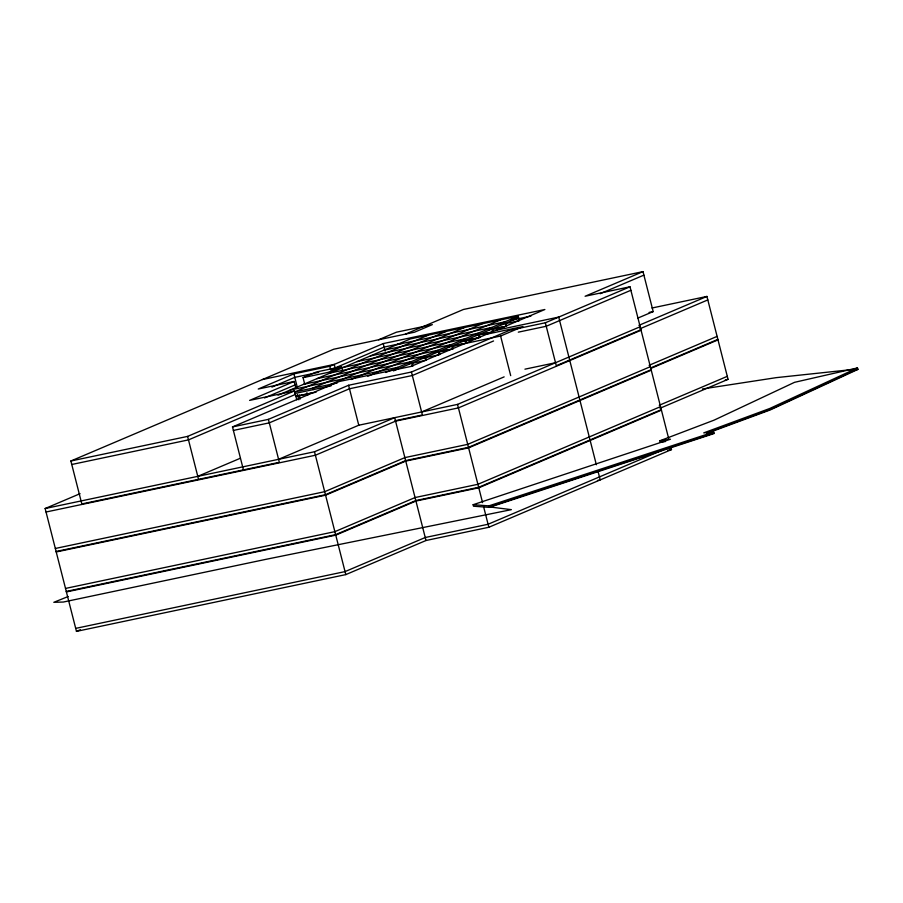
<?xml version="1.0" encoding="UTF-8"?>
<svg xmlns="http://www.w3.org/2000/svg" width="903" height="903" viewBox="0 0 903 903"><rect width="100%" height="100%" fill="white"/><g stroke="black" fill="none" stroke-linecap="round" stroke-linejoin="round"><path stroke-width="1.35" d="M708.087 432.921L770.146 409.985L857.85 369.429L857.466 367.927L769.762 408.483L703.742 432.887L713.675 432.074L714.047 433.575L489.279 507.373L473.511 506.211L473.127 504.709L670.455 439.219L659.867 440.788L660.251 442.278L665.545 441.499M857.726 368.932L770.022 409.488L706.643 432.909M668.66 438.497L629.989 286.782L545.344 322.777L509.439 330.34L411.429 372.013L348.592 385.265L268.405 419.364L279.354 462.313L81.823 503.942L70.874 460.993L333.704 349.235L414.511 332.202L432.323 324.629L396.406 332.202L378.594 339.776M411.226 366.325L544.87 309.503L383.256 343.569L329.798 366.302L293.881 373.876L258.247 389.024L294.164 381.45L295.744 387.647M271.871 387.105L294.773 377.364L318.714 372.318M294.164 381.45L249.612 400.401L294.513 390.931L296.771 399.826M304.808 384.497L303.069 377.668L316.434 371.98L341.571 366.686L342.271 369.417M405.526 334.099L463.442 309.469L643.004 271.622L653.185 311.58L637.744 318.138M264.511 397.941L295.055 384.949M341.571 366.686L328.207 372.363L303.069 377.668M278.022 395.198L410.447 338.896L518.187 316.185L519.327 320.678L505.691 323.545M70.874 460.993L187.598 436.397L294.513 390.931M428.406 335.103L294.762 391.936L337.09 383.007M295.405 394.43L188.49 439.885L71.766 464.492M446.353 331.322L312.72 388.143L313.104 389.644M330.679 384.362L464.311 327.541M243.438 469.876L232.489 426.927L339.404 381.472L412.423 366.133L413.043 365.873L412.276 362.871M670.974 447.595L671.482 449.592L488.85 527.262L426.002 540.502L345.815 574.601L76.462 631.378L45.15 508.524L80.074 493.67M351.064 379.542L482.27 323.748M367.803 376.28L500.228 319.967M385.762 372.487L518.187 316.185M393.437 370.885L518.57 317.675L514.473 318.545M412.14 363.333L426.408 360.184L425.64 357.193M438.869 351.967L453.137 348.818L452.369 345.826M452.234 346.278L466.501 343.14L465.734 340.149M643.004 271.622L585.099 296.252L629.989 286.782M464.684 343.603L500.601 336.029L522.871 326.559L486.954 334.133M600.145 293.723L643.895 275.122M493.569 340.973L412.321 375.513L349.472 388.764L269.297 422.852L233.38 430.426M630.881 290.281L546.236 326.265L518.311 332.157M197.78 476.344L240.288 458.272M278.587 459.311L358.773 425.223L457.528 404.397L640.171 326.739M45.15 508.524L314.504 451.748L394.679 417.649L426.002 540.502M421.622 411.971L504.145 376.878M638.895 325.351L706.925 296.432L728.055 379.328L660.025 408.258M639.787 328.85L707.817 299.92M640.938 329.73L556.293 365.726L545.344 322.777M641.062 330.238L458.419 407.896L395.57 421.148L315.395 455.236L46.042 512.012M649.076 365.309L717.106 336.379M650.352 366.686L467.72 444.355L404.871 457.607L324.685 491.695L55.331 548.471M651.119 367.758L717.874 339.381M651.255 368.255L717.998 339.878M651.119 369.688L468.476 447.346L405.628 460.598L325.452 494.697L56.099 551.473M651.244 370.185L468.612 447.854L405.763 461.094L325.577 495.194L56.223 551.97M76.462 631.378L80.344 629.73M659.258 405.266L727.287 376.337M660.533 406.643L477.901 484.301L415.053 497.553L334.866 531.653L65.513 588.429M661.301 409.646L478.669 487.304L415.82 500.555L335.634 534.644L66.28 591.42M661.425 410.143L478.793 487.801L415.944 501.052L335.758 535.152L66.404 591.928M666.832 448.249L488.083 524.259L425.234 537.511L345.048 571.599L75.705 628.386M68.131 596.544L53.808 602.312L63.345 602.041L266.227 559.273L511.358 509.653L489.144 506.876L713.923 433.068M659.867 440.788L714.025 420.177L794.527 382.33L857.466 367.927M473.127 504.709L488.895 505.872L713.675 432.074M855.118 370.049L857.85 369.429M401.654 343.377L384.147 347.068L330.69 369.801L329.798 366.302M510.635 320.407L530.941 316.118M397.083 344.574L504.822 321.863L505.962 326.355L506.594 326.096L505.827 323.093M501.109 324.222L505.206 323.364M383.719 350.251L491.458 327.541L492.598 332.044L478.962 334.911M489.11 329.618L491.842 329.042M492.948 328.963L503.863 326.672M492.327 329.234L504.608 326.649M370.354 355.94L478.093 333.23L479.233 337.722L465.598 340.6M262.423 379.542L334.257 364.406L335.148 367.905M495.86 330.34L558.709 317.088L596.352 464.752M475.746 335.306L478.477 334.731M479.583 334.652L490.498 332.349M356.99 361.618L464.729 338.907L465.88 343.4M461.015 341.266L465.113 340.408M464.864 340.623L478.5 337.745M343.625 367.307L451.365 344.596L452.516 349.089M447.899 346.899L451.748 346.086M451.5 346.3L462.404 343.998M330.261 372.984L438 350.274L439.151 354.766L425.505 357.644M433.248 352.859L438.384 351.775M438.136 351.989L450.405 349.393M316.897 378.673L424.636 355.963L425.787 360.455M651.966 308.013L706.925 296.432M420.933 358.322L425.02 357.453M303.532 384.351L411.271 361.64L412.423 366.133M649.076 312.438L653.185 311.58M408.924 363.717L411.655 363.141M290.168 390.04L397.907 367.318L398.291 368.819M294.92 393.482L331.062 385.863M296.308 396.214L311.309 393.042M295.676 396.473L316.14 392.162M232.489 426.927L268.405 419.364M524.936 369.18L555.537 362.724M395.062 420.73L422.378 414.962L411.429 372.013M725.301 379.915L728.055 379.328M667.633 450.405L671.482 449.592M597.459 480.486L600.213 479.899L598.068 471.501M702.387 388.99L776.14 377.657L853.572 369.406M500.601 336.029L510.692 375.637M492.462 328.782L493.23 331.773M479.098 334.46L479.865 337.462M488.895 505.872L489.279 507.373M457.528 404.397L482.574 502.655M483.613 506.707L488.85 527.262M439.005 351.504L439.772 354.507M383.256 343.569L385.175 351.12M348.592 385.265L358.773 425.223M306.907 392.692L307.596 395.424M314.504 451.748L345.815 574.601M293.881 373.876L297.527 388.166M299.254 394.916L300.281 398.968M297.459 394.397L298.837 399.803M187.598 436.397L198.547 479.346"/></g></svg>
